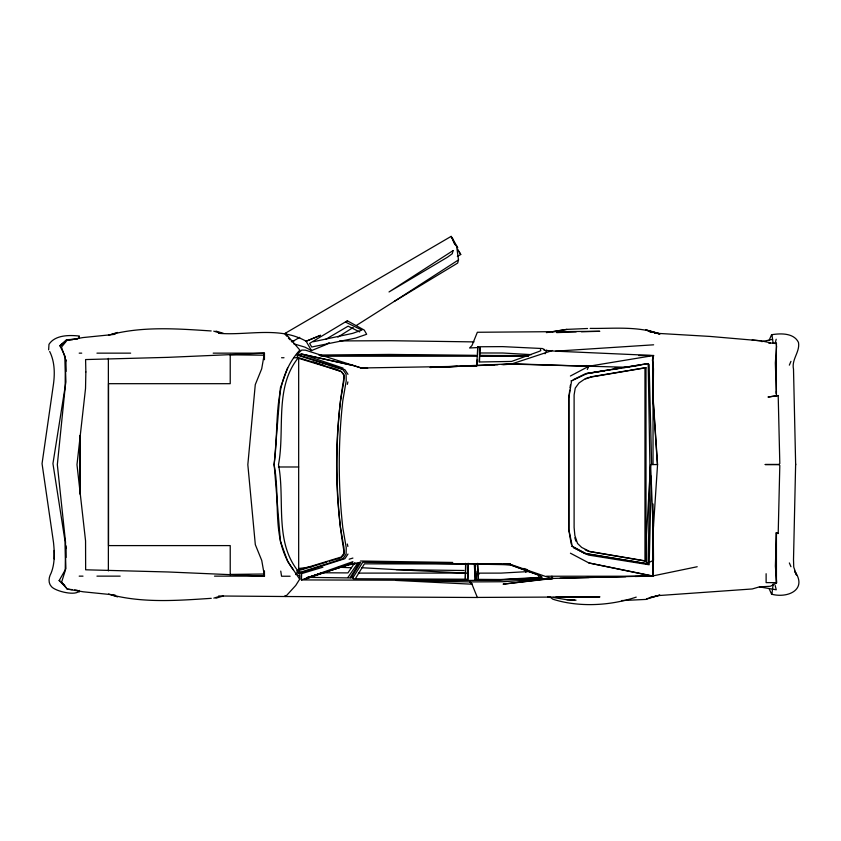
<?xml version="1.0" encoding="UTF-8"?>
<svg xmlns="http://www.w3.org/2000/svg" width="841" height="841" viewBox="0 0 841 841"><rect width="100%" height="100%" fill="white"/><g stroke="black" fill="none" stroke-linecap="round" stroke-linejoin="round"><path stroke-width="1.26" d="M79.464 590.414C76.983 596.511 55.359 591.433 51.406 586.555C47.926 582.866 48.767 577.304 51.059 573.226C55.001 563.428 54.581 552.642 53.488 542.329L42.05 463.643L53.488 383.99C54.949 373.089 54.665 361.472 49.672 351.475M79.275 336.432L79.275 338.376M80.053 494.14L80.053 435.512M465.609 563.344L465.325 578.482L465.746 564.09L429.246 563.943L364.437 563.838L355.743 578.072M476.773 364.899L477.741 346.776L502.54 346.618L542.34 348.531L544.39 349.499L544.043 350.276L555.617 351.17L653.625 344.81M477.741 346.776L477.583 354.713M479.496 361.588L480.011 347.491L479.128 361.998L511.601 361.43L538.587 351.622L540.774 350.697L540.458 349.393M766.119 573.72L766.119 582.624L776.422 582.624L776.422 532.805M776.422 391.16L776.38 393.746L776.38 343.107M776.369 532.595L776.38 582.624M457.746 247.696L451.133 236.384L455.79 245.551L451.133 236.384L285.278 333.257L285.267 334.466L286.802 336.211M769.042 340.5L771.554 334.739C780.564 333.225 793.851 332.847 798.477 342.413C800.212 351.811 791.328 359.475 793.505 369.157L795.639 464.001L793.505 559.759L793.736 567.076L796.585 575.17L794.566 571.081C807.833 589.404 788.08 598.624 771.554 594.188L769.042 588.416M795.639 464.001L795.639 464.926M651.355 476.269L649.157 564.763L588.458 555.049L573.499 547.68M646.613 599.086L659.838 595.102L649.199 597.772L658.492 595.575L752.232 588.963L759.423 586.881L770.409 586.261L776.663 582.971L775.381 566.077L776.474 533.068L778.198 533.499L779.807 465.515L778.84 464.526L765.226 464.526L778.829 464.526L779.807 463.528L778.198 395.543L767.991 397.047L778.167 395.522M467.722 573.804L467.89 567.58M468.164 563.302L467.722 579.207L353.283 578.755L353.125 576.285M467.88 579.512L468.332 563.607L474.776 563.743M573.215 547.197L584.695 553.525L648.19 563.901L649.893 463.906L648.18 363.564L585.693 373.604L573.215 379.722M79.432 338.271L79.275 336.043C69.414 334.97 55.138 334.844 48.988 344.316L48.641 349.845M551.917 576.169L551.959 578.65L471.097 580.427L301.414 579.922L301.656 573.625L322.912 567.181M773.173 583.906L771.901 594.272M66.019 557.53L66.029 545.798M65.85 548.395L65.913 547.165M650.608 464.558L646.498 534.823L646.498 563.544L653.51 560.379L653.236 530.124L650.608 464.558L657.557 464.558L653.194 398.981L653.468 368.726L652.427 359.864L653.678 355.512L555.617 351.17M476.921 365.856L477.289 359.664M653.415 525.015L652.91 564.206M657.557 464.558L653.236 530.124L652.931 575.906L552.138 578.461L553.063 578.471L503.097 584.148L552.81 578.198M65.84 361.073L65.955 359.706L66.019 371.417M776.6 346.05L775.339 362.944L776.443 395.953M569.735 390.213L568.758 397.825L568.758 529.662L571.218 544.043M570.072 387.68L570.398 385.136M648.18 363.564L586.902 373.604L571.575 380.878L568.852 397.825L568.863 529.662L572.269 546.261L585.883 553.525L648.19 563.901M347.365 384.348L347.859 381.919M775.097 343.57L776.19 339.238M456.537 245.74L458.503 259.901L457.672 263.065L394.418 301.309L356.531 325.362M652.595 358.802L653.531 355.533L588.868 366.234L511.275 364.079L552.369 350.518M287.643 367.853L280.389 387.89L274.177 464.642L280.431 541.383L287.685 561.42L299.68 579.197L295.759 585.42L285.635 596.521L218.649 595.985M789.342 365.141L790.95 361.346M545.063 353.777L546.618 350.171M587.302 369.493L588.868 366.234L626.703 367.265M347.974 374.319L344.884 369.693L299.869 355.354L298.008 355.354L296.799 357.74L341.12 371.323L343.822 374.918L343.906 381.005L340.458 400.779C335.748 442.944 335.748 485.446 340.458 527.612L343.906 547.386L343.822 553.473L341.12 557.068L296.799 570.65L298.008 573.036L299.869 573.036L344.884 558.687L347.974 554.072M66.513 587.922L59.143 580.584L65.913 568.726L65.083 541.446L52.941 463.622L65.913 381.919L65.083 355.827M359.706 562.187L349.951 577.925L307.301 577.368M350.886 578.23L360.642 562.503L349.036 564.542L323.091 572.721M295.759 574.624L299.68 568.4L311.212 566.855M352.652 578.166L362.734 562.261L510.897 564.511L551.959 578.65M354.902 562.576L347.943 572.9L323.133 572.774M298.135 357.982C274.208 387.869 285.131 429.667 278.497 464.642C285.204 499.218 274.282 540.511 297.483 570.293M347.943 577.41L357.688 563.27L348.121 564.994L310.077 576.915M64.4 354.629L59.848 345.746L66.513 339.711L77.645 339.112M538.776 576.737L539.081 575.444L536.894 574.519L509.919 564.742L477.446 564.174L478.329 578.629L477.73 563.344M64.81 341.972L59.848 345.746M61.382 345.031L62.917 343.591M394.418 301.309L458.503 259.901M329.136 342.623L325.856 344.694L311.506 350.592L304.999 347.165L293.646 343.769M337.903 337.094L353.252 327.433M79.138 592.085L79.275 591.381M325.625 339.417L348.121 326.161L359.696 331.953M291.806 341.951L299.722 337.336M457.336 256.4L460.731 254.487L457.735 249.293M570.398 376.022L588.868 366.234L586.387 365.53M648.169 598.256L645.962 599.412L621.552 600.59M321.23 572.973L305.315 579.113L352.905 562.881M299.943 579.092L299.68 568.4M301.414 579.922L352.905 561.651M305.01 579.207L307.659 578.293M337.84 558.834L341.488 557.572L344.39 553.777C334.035 495.023 334.024 434.261 344.358 375.507L341.457 371.701L313.43 362.029M585.22 378.66L589.341 377.294M111.464 334.424C143.737 326.15 178.187 328.789 211.196 330.955M298.008 573.036L343.012 558.687L346.103 554.072L346.229 547.68L342.792 527.612C338.082 485.446 338.082 442.944 342.792 400.779L346.229 380.71L346.103 374.319L343.012 369.693L298.008 355.354M108.478 335.296L117.488 332.447M213.824 598.119L218.797 596.584M301.131 569.893L326.981 561.967M329.441 561.21L338.061 558.571M306.933 577.662L321.851 573.099M349.162 559.212L352.905 558.067M215.969 598.193L223.422 595.933M546.408 332.626L566.855 329.378L587.565 328.505M313.388 341.73L352.694 333.351L361.903 330.103L345.861 322.261M542.014 577.283L500.858 579.512L476.048 579.344L475.091 563.565M761.767 341.635L772.606 339.354M652.931 575.906L697.2 566.739M590.371 376.947L628.458 370.545M629.688 370.334L643.691 367.969M646.004 367.759L591.507 376.947L584.316 379.344L579.029 382.939L575.244 388.132L574.109 394.913L574.109 527.475L574.866 535.454L577.515 543.444L581.678 547.438L589.625 551.423L646.014 561L646.004 367.759L644.963 367.759L644.973 561L646.014 561M552.053 331.827L566.855 329.378M586.513 373.625L604.563 370.786M607.139 370.387L609.714 369.977M612.301 369.567L621.32 368.148M623.896 367.748L640.663 365.11M211.259 598.329C178.25 600.516 143.8 603.176 111.527 594.902M553.063 578.471L502.655 581.73L470.024 581.919L396.132 580.427L472.327 584.232L470.024 581.919L471.959 584.19L477.341 597.425L599.948 596.868L556.048 596.973M114.996 334.319L83.08 337.556L67.08 340.29L61.498 347.081L65.325 358.708L65.188 387.217L57.335 464.663L65.535 542.119L65.241 570.64L61.572 582.256L67.143 589.068L83.154 591.791L115.07 595.018M529.704 571.491L501.047 573.11L478.319 573.142M556.626 332.615L576.169 331.89M539.848 577.904L500.038 579.806L475.239 579.649L474.271 563.869M485.614 365.425L494.476 365.005M503.349 364.584L510.95 364.227L501.846 364.595M457.357 366.497L430.287 367.443L512.022 363.796L588.868 366.234M590.151 328.4C613.341 328.726 637.615 325.877 659.775 333.961L649.136 331.301L658.429 333.499L654.939 333.194L710.067 336.432L761.242 340.847L770.345 342.771M430.287 367.443L497.946 364.752M463.801 366.266L476.7 365.814L461.257 366.255M457.399 366.371L361.273 367.98L305.409 350.161L301.751 350.056L296.452 355.028L301.362 354.019L353.252 365.52L361.273 367.98M581.415 331.764L599.791 331.301L477.352 332.269L471.969 345.525L469.593 347.985L477.709 347.554M353.252 365.52L301.362 354.019L343.023 368.074M560.095 578.188L588.973 577.536M596.858 577.357L625.736 576.716M634.934 576.505L653.31 576.096L588.91 562.965L570.429 553.199M360.547 561.01L452.752 562.45M614.792 368.095L617.42 368.074M230.224 574.424L264.19 574.014M318.918 355.154L389.278 354.418L475.712 355.438M218.586 333.309C247.506 335.748 279.569 326.066 306.113 341.246L311.506 350.592M291.28 341.131L293.898 341.12M339.701 340.92L390.75 340.71L474.009 341.898M474.639 564.311L475.239 574.182L479.055 574.182M66.513 339.711L72.673 339.711M768.695 343.107L776.422 343.107L776.422 345.483M79.191 353.146L81.724 353.146M96.946 353.146L130.639 353.146M213.194 353.146L264.442 353.146L264.442 359.706M320.652 355.533L477.488 355.533M479.959 355.533L528.547 355.533M638.718 355.533L650.429 355.533M320.873 356.069L477.036 356.069M479.664 356.069L528.222 356.069M281.556 357.74L284.006 357.74M293.782 357.74L296.221 357.74M571.018 380.878L571.575 380.878M278.392 466.986L298.671 466.986M571.628 546.261L572.269 546.261M358.361 573.11L465.325 573.078M79.191 576.138L82.996 576.138M96.946 576.138L120.158 576.138M214.497 576.138L264.442 576.138M290.113 576.232L281.556 576.232L280.747 571.092M546.45 576.232L653.037 576.232L653.037 503.98M59.143 580.584L59.869 580.584M480.011 352.978L502.739 353.01L531.396 354.639M477.709 597.488L285.635 596.521L285.015 595.491M479.643 355.48L528.169 355.985M230.171 354.828L264.137 355.207M361.788 567.717L396.132 569.63L464.022 570.503M475.543 563.89L486.939 564.059M360.495 368.253L367.633 368.369M496.011 564.111L509.72 564.49L539.165 575.16L541.888 576.937M481.231 563.88L510.897 564.511M503.633 563.901L510.151 564.09M338.355 567.233L351.296 567.738M553.346 597.488L566.918 599.738L574.687 600.064M566.918 599.738L576.053 600.169M396.132 569.63L468.458 573.247M560.569 596.7L565.73 596.963M507.617 563.88L510.182 564.048M506.44 563.912L510.287 564.185M752.169 340.058L761.242 340.847M67.143 589.068L72.147 589.636M74.649 589.919L77.151 590.203M644.973 561L589.741 551.643M588.91 562.965L653.037 576.232L652.679 572.753M759.423 586.881L776.254 589.772L775.16 585.452M646.54 329.987L659.775 333.961M215.906 331.091L223.359 333.341M213.761 331.165L218.734 332.689M324.521 365.667L298.671 357.74L298.671 571.028M329.441 367.17L338.061 369.819M776.211 532.879L778.198 533.499M547.68 596.721L550.003 597.457M108.542 594.03L117.551 596.879M523.806 568.442L527.517 569.735M585.22 549.793L588.479 551.423M645.888 329.661L650.314 331.974M297.556 574.866L299.69 576.106M549.888 596.921L552.842 599.202A93.593 58.386 -9 0 0 636.227 597.121M64.81 585.462L61.361 582.14M288.347 337.956L289.882 339.711M285.278 333.257L299.869 350.056C271.296 381.131 279.559 426.145 274.029 464.642C281.01 499.112 270.35 540.269 293.509 569.967M458.839 251.459L460.731 254.487M454.834 244.006L452.342 238.339L454.151 243.049M771.901 334.655L773.131 343.107M789.342 562.934L790.95 566.718M574.802 537.735L575.906 541.162M347.365 544.032L347.859 546.471M652.879 364.952L653.058 399.012L657.41 464.579M475.459 564.017L475.607 566.487M475.901 571.417L476.048 579.344M649.126 364.405L651.628 464.579M475.239 574.182L475.239 579.649M653.037 355.533L653.037 464.568M525.856 569.683L525.856 572.3M264.442 570.881L264.442 576.232M230.224 354.418L230.224 383.685L108.531 383.685L108.531 545.599L230.224 545.599L230.224 574.866M108.363 358.392L108.363 570.892M80.053 435.407L80.053 493.625M54.181 550.466L54.181 558.918M85.856 371.964L85.53 388.468L76.983 464.684L85.561 540.9L85.645 569.799L168.011 571.975L264.505 576.138L261.751 560.474L255.317 544.653L247.832 464.684L255.275 384.631L261.698 368.81L264.442 353.146L167.958 357.351L85.593 359.559L85.856 371.964M453.11 250.555L452.269 253.719L447.38 257.262L389.026 291.953L453.11 250.555M347.322 320.789L309.625 343.391L311.727 346.997L355.48 338.135L366.665 334.266L364.227 330.061L347.322 320.789M320.453 335.338L306.113 341.246L320.453 335.338"/></g></svg>
